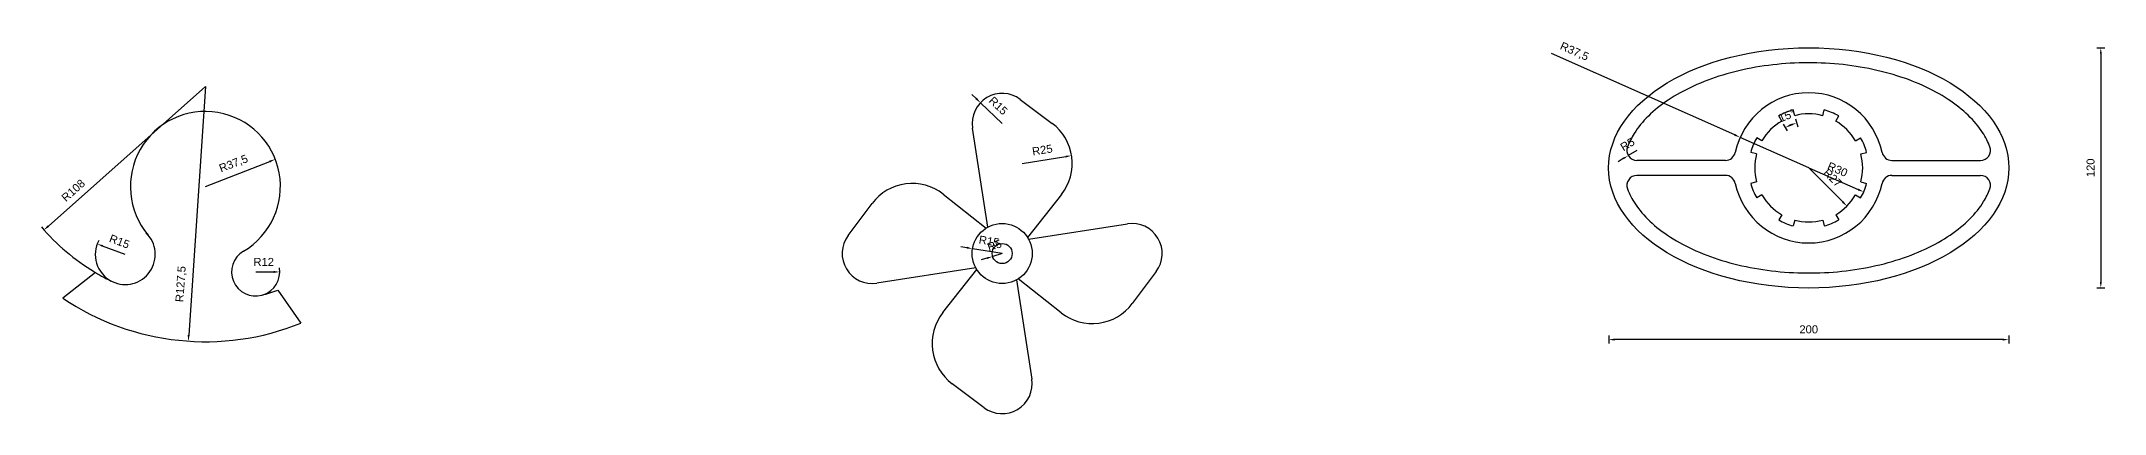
# Model space of a CAD drawing. Header units: millimetres. Extents: x 2100 to 32787, y 24082 to 35493.
# Drawn here: x 3918 to 4949, y 25054 to 25240 of the extents above; entities that cross this region are included whole.
import ezdxf

# ---------------------------------------------------------------- set-up
doc = ezdxf.new("R2010")
doc.units = ezdxf.units.MM
doc.linetypes.add('HIDDEN2', pattern=[4.7625, 3.175, -1.5875])
doc.layers.get('Defpoints').update_dxf_attribs({"color": 231, "linetype": 'HIDDEN2'})
doc.layers.add('ÖLÇÜ', color=181, linetype='Continuous')
doc.styles.get("Standard").update_dxf_attribs({"font": 'arial.ttf'})
doc.dimstyles.new('ISO-25', dxfattribs={"dimtxt": 4, "dimasz": 3, "dimexe": 2, "dimexo": 0.625, "dimgap": 3, "dimtad": 1, "dimtxsty": 'Standard', "dimcen": 2.5, "dimadec": 0, "dimazin": 0, "dimtfac": 1, "dimtix": 1, "dimtmove": 0, "dimatfit": 0, "dimfxl": 2, "dimfxlon": 1, "dimarcsym": 0})

# ---------------------------------------------------------------- blocks, each defined once
blk = doc.blocks.new('*D2403')
at = {"layer": 'Defpoints', "color": 0, "lineweight": 70, "ltscale": 3, "transparency": 16777216}
for p in [(4034.6, 25180.9), (3999.7, 25167.3)]:
    blk.add_point(p, dxfattribs=at)
at = {"layer": 'ÖLÇÜ', "color": 0, "lineweight": -2, "ltscale": 3, "transparency": 16777216}
blk.add_line((3999.7, 25167.3), (4031.8, 25179.8), dxfattribs=at)
at = {"layer": 'ÖLÇÜ', "color": 0, "lineweight": 70, "ltscale": 3, "transparency": 16777216}
blk.add_solid([(4031.6, 25180.2), (4032, 25179.3), (4034.6, 25180.9)], dxfattribs=at)
at = {"layer": 'ÖLÇÜ', "color": 0, "ltscale": 3, "transparency": 16777216, "insert": (4013.8, 25178.5), "char_height": 4, "attachment_point": 5, "rotation": 21.2642}
blk.add_mtext('R37,5', dxfattribs=at)
blk = doc.blocks.new('*D2404')
at = {"layer": 'Defpoints', "color": 0, "lineweight": 70, "ltscale": 3, "transparency": 16777216}
for p in [(4024.8, 25124.6), (4036.8, 25124.6)]:
    blk.add_point(p, dxfattribs=at)
at = {"layer": 'ÖLÇÜ', "color": 0, "lineweight": -2, "ltscale": 3, "transparency": 16777216}
blk.add_line((4024.8, 25124.6), (4033.8, 25124.6), dxfattribs=at)
blk.add_arc((4024.8, 25124.6), 12, 288.1479, 9.5493, dxfattribs=at)
at = {"layer": 'ÖLÇÜ', "color": 0, "lineweight": 70, "ltscale": 3, "transparency": 16777216}
blk.add_solid([(4033.8, 25125.1), (4033.8, 25124.1), (4036.8, 25124.6)], dxfattribs=at)
at = {"layer": 'ÖLÇÜ', "color": 0, "ltscale": 3, "transparency": 16777216, "insert": (4028.8, 25129.6), "char_height": 4, "attachment_point": 5}
blk.add_mtext('R12', dxfattribs=at)
blk = doc.blocks.new('*D2405')
at = {"layer": 'Defpoints', "color": 0, "lineweight": 70, "ltscale": 3, "transparency": 16777216}
for p in [(3945.5, 25138.6), (3959.6, 25133.3)]:
    blk.add_point(p, dxfattribs=at)
at = {"layer": 'ÖLÇÜ', "color": 0, "lineweight": -2, "ltscale": 3, "transparency": 16777216}
blk.add_line((3959.6, 25133.3), (3948.3, 25137.5), dxfattribs=at)
blk.add_arc((3959.6, 25133.3), 15, 151.8818, 242.0942, dxfattribs=at)
at = {"layer": 'ÖLÇÜ', "color": 0, "lineweight": 70, "ltscale": 3, "transparency": 16777216}
blk.add_solid([(3948.5, 25138), (3948.2, 25137.1), (3945.5, 25138.6)], dxfattribs=at)
at = {"layer": 'ÖLÇÜ', "color": 0, "ltscale": 3, "transparency": 16777216, "insert": (3956.7, 25139.8), "char_height": 4, "attachment_point": 5, "rotation": 339.5212}
blk.add_mtext('R15', dxfattribs=at)
blk = doc.blocks.new('*D2406')
at = {"layer": 'Defpoints', "color": 0, "lineweight": 70, "ltscale": 3, "transparency": 16777216}
for p in [(3999.7, 25217.3), (3991.1, 25090)]:
    blk.add_point(p, dxfattribs=at)
at = {"layer": 'ÖLÇÜ', "color": 0, "lineweight": -2, "ltscale": 3, "transparency": 16777216}
blk.add_line((3999.7, 25217.3), (3991.3, 25093), dxfattribs=at)
at = {"layer": 'ÖLÇÜ', "color": 0, "lineweight": 70, "ltscale": 3, "transparency": 16777216}
blk.add_solid([(3990.8, 25093.1), (3991.8, 25093), (3991.1, 25090)], dxfattribs=at)
at = {"layer": 'ÖLÇÜ', "color": 0, "ltscale": 3, "transparency": 16777216, "insert": (3987.6, 25118.5), "char_height": 4, "attachment_point": 5, "rotation": 86.1487}
blk.add_mtext('R127,5', dxfattribs=at)
blk = doc.blocks.new('*D2407')
at = {"layer": 'Defpoints', "color": 0, "lineweight": 70, "ltscale": 3, "transparency": 16777216}
for p in [(3999.7, 25217.3), (3918.9, 25145.5)]:
    blk.add_point(p, dxfattribs=at)
at = {"layer": 'ÖLÇÜ', "color": 0, "lineweight": -2, "ltscale": 3, "transparency": 16777216}
blk.add_line((3999.7, 25217.3), (3921.2, 25147.5), dxfattribs=at)
blk.add_arc((3999.7, 25217.3), 108, 220.5691, 239.0649, dxfattribs=at)
at = {"layer": 'ÖLÇÜ', "color": 0, "lineweight": 70, "ltscale": 3, "transparency": 16777216}
blk.add_solid([(3920.8, 25147.9), (3921.5, 25147.1), (3918.9, 25145.5)], dxfattribs=at)
at = {"layer": 'ÖLÇÜ', "color": 0, "ltscale": 3, "transparency": 16777216, "insert": (3933.6, 25165.3), "char_height": 4, "attachment_point": 5, "rotation": 41.6302}
blk.add_mtext('R108', dxfattribs=at)
blk = doc.blocks.new('*D2408')
at = {"layer": 'Defpoints', "color": 0, "lineweight": 70, "ltscale": 3, "transparency": 16777216}
for p in [(4387.1, 25209.1), (4397.9, 25198.8)]:
    blk.add_point(p, dxfattribs=at)
at = {"layer": 'ÖLÇÜ', "color": 0, "lineweight": -2, "ltscale": 3, "transparency": 16777216}
for p, q in [((4384.9, 25211.2), (4382.7, 25213.3)), ((4397.9, 25198.8), (4387.1, 25209.1))]:
    blk.add_line(p, q, dxfattribs=at)
at = {"layer": 'ÖLÇÜ', "color": 0, "lineweight": 70, "ltscale": 3, "transparency": 16777216}
blk.add_solid([(4385.3, 25211.6), (4384.6, 25210.8), (4387.1, 25209.1)], dxfattribs=at)
at = {"layer": 'ÖLÇÜ', "color": 0, "ltscale": 3, "transparency": 16777216, "insert": (4396, 25207.6), "char_height": 4, "attachment_point": 5, "rotation": 316.376}
blk.add_mtext('R15', dxfattribs=at)
blk = doc.blocks.new('*D2409')
at = {"layer": 'Defpoints', "color": 0, "lineweight": 70, "ltscale": 3, "transparency": 16777216}
for p in [(4407.9, 25178.8), (4432.6, 25182.7)]:
    blk.add_point(p, dxfattribs=at)
at = {"layer": 'ÖLÇÜ', "color": 0, "lineweight": -2, "ltscale": 3, "transparency": 16777216}
blk.add_line((4407.9, 25178.8), (4429.7, 25182.2), dxfattribs=at)
at = {"layer": 'ÖLÇÜ', "color": 0, "lineweight": 70, "ltscale": 3, "transparency": 16777216}
blk.add_solid([(4429.6, 25182.7), (4429.7, 25181.7), (4432.6, 25182.7)], dxfattribs=at)
at = {"layer": 'ÖLÇÜ', "color": 0, "ltscale": 3, "transparency": 16777216, "insert": (4418, 25185.5), "char_height": 4, "attachment_point": 5, "rotation": 9.0207}
blk.add_mtext('R25', dxfattribs=at)
blk = doc.blocks.new('*D2410')
at = {"layer": 'Defpoints', "color": 0, "lineweight": 70, "ltscale": 3, "transparency": 16777216}
for p in [(4383.1, 25136.2), (4397.9, 25133.8)]:
    blk.add_point(p, dxfattribs=at)
at = {"layer": 'ÖLÇÜ', "color": 0, "lineweight": -2, "ltscale": 3, "transparency": 16777216}
for p, q in [((4380.2, 25136.7), (4377.2, 25137.2)), ((4397.9, 25133.8), (4383.1, 25136.2))]:
    blk.add_line(p, q, dxfattribs=at)
at = {"layer": 'ÖLÇÜ', "color": 0, "lineweight": 70, "ltscale": 3, "transparency": 16777216}
blk.add_solid([(4380.3, 25137.2), (4380.1, 25136.2), (4383.1, 25136.2)], dxfattribs=at)
at = {"layer": 'ÖLÇÜ', "color": 0, "ltscale": 3, "transparency": 16777216, "insert": (4391.4, 25140), "char_height": 4, "attachment_point": 5, "rotation": 350.6498}
blk.add_mtext('R15', dxfattribs=at)
blk = doc.blocks.new('*D2411')
at = {"layer": 'Defpoints', "color": 0, "lineweight": 70, "ltscale": 3, "transparency": 16777216}
for p in [(4393.2, 25132.3), (4397.9, 25133.8)]:
    blk.add_point(p, dxfattribs=at)
at = {"layer": 'ÖLÇÜ', "color": 0, "lineweight": -2, "ltscale": 3, "transparency": 16777216}
for p, q in [((4390.3, 25131.4), (4387.4, 25130.6)), ((4397.9, 25133.8), (4393.2, 25132.3))]:
    blk.add_line(p, q, dxfattribs=at)
at = {"layer": 'ÖLÇÜ', "color": 0, "lineweight": 70, "ltscale": 3, "transparency": 16777216}
blk.add_solid([(4390.1, 25131.9), (4390.4, 25131), (4393.2, 25132.3)], dxfattribs=at)
at = {"layer": 'ÖLÇÜ', "color": 0, "ltscale": 3, "transparency": 16777216, "insert": (4394.1, 25137.9), "char_height": 4, "attachment_point": 5, "rotation": 17.1024}
blk.add_mtext('R5', dxfattribs=at)
blk = doc.blocks.new('*D2412')
at = {"layer": 'Defpoints', "color": 0, "lineweight": 70, "ltscale": 3, "transparency": 16777216}
for p in [(4766.8, 25191.8), (4801.1, 25176.6)]:
    blk.add_point(p, dxfattribs=at)
at = {"layer": 'ÖLÇÜ', "color": 0, "lineweight": -2, "ltscale": 3, "transparency": 16777216}
for p, q in [((4764.1, 25193), (4672.5, 25233.7)), ((4801.1, 25176.6), (4766.8, 25191.8))]:
    blk.add_line(p, q, dxfattribs=at)
at = {"layer": 'ÖLÇÜ', "color": 0, "lineweight": 70, "ltscale": 3, "transparency": 16777216}
blk.add_solid([(4764.3, 25193.5), (4763.9, 25192.6), (4766.8, 25191.8)], dxfattribs=at)
at = {"layer": 'ÖLÇÜ', "color": 0, "ltscale": 3, "transparency": 16777216, "insert": (4683.9, 25234.5), "char_height": 4, "attachment_point": 5, "rotation": 336.0426}
blk.add_mtext('R37,5', dxfattribs=at)
blk = doc.blocks.new('*D2413')
at = {"layer": 'Defpoints', "color": 0, "lineweight": 70, "ltscale": 3, "transparency": 16777216}
for p in [(4710.9, 25182.7), (4715.2, 25185.3)]:
    blk.add_point(p, dxfattribs=at)
at = {"layer": 'ÖLÇÜ', "color": 0, "lineweight": -2, "ltscale": 3, "transparency": 16777216}
for p, q in [((4708.4, 25181.2), (4705.8, 25179.6)), ((4715.2, 25185.3), (4710.9, 25182.7))]:
    blk.add_line(p, q, dxfattribs=at)
at = {"layer": 'ÖLÇÜ', "color": 0, "lineweight": 70, "ltscale": 3, "transparency": 16777216}
blk.add_solid([(4708.1, 25181.6), (4708.6, 25180.8), (4710.9, 25182.7)], dxfattribs=at)
at = {"layer": 'ÖLÇÜ', "color": 0, "ltscale": 3, "transparency": 16777216, "insert": (4710.5, 25188.3), "char_height": 4, "attachment_point": 5, "rotation": 31.1751}
blk.add_mtext('R5', dxfattribs=at)
blk = doc.blocks.new('*D2420')
at = {"layer": 'Defpoints', "color": 0, "lineweight": 70, "ltscale": 3, "transparency": 16777216}
for p in [(4801.1, 25176.6), (4820.2, 25157.5)]:
    blk.add_point(p, dxfattribs=at)
at = {"layer": 'ÖLÇÜ', "color": 0, "lineweight": -2, "ltscale": 3, "transparency": 16777216}
blk.add_line((4801.1, 25176.6), (4818.1, 25159.6), dxfattribs=at)
at = {"layer": 'ÖLÇÜ', "color": 0, "lineweight": 70, "ltscale": 3, "transparency": 16777216}
blk.add_solid([(4818.4, 25160), (4817.7, 25159.2), (4820.2, 25157.5)], dxfattribs=at)
at = {"layer": 'ÖLÇÜ', "color": 0, "ltscale": 3, "transparency": 16777216, "insert": (4813.1, 25171.6), "char_height": 4, "attachment_point": 5, "rotation": 315}
blk.add_mtext('R27', dxfattribs=at)
blk = doc.blocks.new('*D2421')
at = {"layer": 'Defpoints', "color": 0, "lineweight": 70, "ltscale": 3, "transparency": 16777216}
for p in [(4801.1, 25176.6), (4828.6, 25164.6)]:
    blk.add_point(p, dxfattribs=at)
at = {"layer": 'ÖLÇÜ', "color": 0, "lineweight": -2, "ltscale": 3, "transparency": 16777216}
blk.add_line((4801.1, 25176.6), (4825.8, 25165.8), dxfattribs=at)
at = {"layer": 'ÖLÇÜ', "color": 0, "lineweight": 70, "ltscale": 3, "transparency": 16777216}
blk.add_solid([(4826, 25166.2), (4825.6, 25165.3), (4828.6, 25164.6)], dxfattribs=at)
at = {"layer": 'ÖLÇÜ', "color": 0, "ltscale": 3, "transparency": 16777216, "insert": (4815.5, 25175.8), "char_height": 4, "attachment_point": 5, "rotation": 336.4332}
blk.add_mtext('R30', dxfattribs=at)
blk = doc.blocks.new('*D2464')
at = {"layer": 'Defpoints', "color": 0, "lineweight": 70, "ltscale": 3, "transparency": 16777216}
for p in [(4786.1, 25202.5), (4787.6, 25200), (4793.1, 25198.4), (4793.3, 25205.5), (4794.1, 25202.6)]:
    blk.add_point(p, dxfattribs=at)
at = {"layer": 'ÖLÇÜ', "color": 0, "lineweight": -2, "ltscale": 3, "transparency": 16777216}
for p, q in [((4788.4, 25198.4), (4790.4, 25195)), ((4794.5, 25201), (4795.6, 25197.1))]:
    blk.add_line(p, q, dxfattribs=at)
blk.add_arc((4801.1, 25176.6), 23.3, 112.3947, 112.6053, dxfattribs=at)
at = {"layer": 'ÖLÇÜ', "color": 0, "lineweight": 70, "ltscale": 3, "transparency": 16777216}
for points in [[(4792.4, 25197.6), (4791.9, 25198.5), (4789.4, 25196.7)], [(4792.1, 25198.5), (4792.4, 25197.6), (4795.1, 25199)]]:
    blk.add_solid(points, dxfattribs=at)
at = {"layer": 'ÖLÇÜ', "color": 0, "ltscale": 3, "transparency": 16777216, "insert": (4790.2, 25202.7), "char_height": 4, "attachment_point": 5, "rotation": 22.5}
blk.add_mtext('15°', dxfattribs=at)
blk = doc.blocks.new('*D2465')
at = {"layer": 'Defpoints', "color": 0, "lineweight": 70, "ltscale": 3, "transparency": 16777216}
for p in [(4801.1, 25236.6), (4801.1, 25116.6), (4947.1, 25116.6)]:
    blk.add_point(p, dxfattribs=at)
at = {"layer": 'ÖLÇÜ', "color": 0, "lineweight": -2, "ltscale": 3, "transparency": 16777216}
for p, q in [((4945.1, 25236.6), (4949.1, 25236.6)), ((4947.1, 25233.6), (4947.1, 25119.6)), ((4945.1, 25116.6), (4949.1, 25116.6))]:
    blk.add_line(p, q, dxfattribs=at)
at = {"layer": 'ÖLÇÜ', "color": 0, "lineweight": 70, "ltscale": 3, "transparency": 16777216}
for points in [[(4946.6, 25233.6), (4947.6, 25233.6), (4947.1, 25236.6)], [(4946.6, 25119.6), (4947.6, 25119.6), (4947.1, 25116.6)]]:
    blk.add_solid(points, dxfattribs=at)
at = {"layer": 'ÖLÇÜ', "color": 0, "ltscale": 3, "transparency": 16777216, "insert": (4942, 25176.6), "char_height": 4, "attachment_point": 5, "rotation": 90}
blk.add_mtext('120', dxfattribs=at)
blk = doc.blocks.new('*D2466')
at = {"layer": 'Defpoints', "color": 0, "lineweight": 70, "ltscale": 3, "transparency": 16777216}
for p in [(4701.1, 25176.6), (4901.1, 25176.6), (4701.1, 25090.8)]:
    blk.add_point(p, dxfattribs=at)
at = {"layer": 'ÖLÇÜ', "color": 0, "lineweight": -2, "ltscale": 3, "transparency": 16777216}
for p, q in [((4701.1, 25092.8), (4701.1, 25088.8)), ((4898.1, 25090.8), (4704.1, 25090.8)), ((4901.1, 25092.8), (4901.1, 25088.8))]:
    blk.add_line(p, q, dxfattribs=at)
at = {"layer": 'ÖLÇÜ', "color": 0, "lineweight": 70, "ltscale": 3, "transparency": 16777216}
for points in [[(4704.1, 25091.3), (4704.1, 25090.3), (4701.1, 25090.8)], [(4898.1, 25091.3), (4898.1, 25090.3), (4901.1, 25090.8)]]:
    blk.add_solid(points, dxfattribs=at)
at = {"layer": 'ÖLÇÜ', "color": 0, "ltscale": 3, "transparency": 16777216, "insert": (4801.1, 25095.9), "char_height": 4, "attachment_point": 5}
blk.add_mtext('200', dxfattribs=at)

msp = doc.modelspace()

# ---------------------------------------------------------------- linework, layer by layer
at = {"ltscale": 3}
for p, q in [((4406.938, 25210.792), (4422.938, 25198.792)), ((4787.58, 25199.952), (4786.08, 25202.55)), ((4794.092, 25202.649), (4793.316, 25205.547)), ((4808.068, 25202.649), (4808.845, 25205.547)), ((4814.58, 25199.952), (4816.08, 25202.55)), ((4390.822, 25146.997), (4383.116, 25196.484)), ((4777.697, 25190.069), (4775.099, 25191.569)), ((4824.463, 25190.069), (4827.061, 25191.569)), ((4759.491, 25180.319), (4715.211, 25180.319)), ((4775, 25183.557), (4772.102, 25184.334)), ((4827.16, 25183.557), (4830.058, 25184.334)), ((4842.67, 25180.319), (4886.949, 25180.319)), ((4900.885, 25180.319), (4901.08, 25180.319)), ((4759.491, 25172.819), (4715.211, 25172.819)), ((4775, 25169.581), (4772.102, 25168.805)), ((4827.16, 25169.581), (4830.058, 25168.805)), ((4842.67, 25172.819), (4886.949, 25172.819)), ((4900.885, 25172.819), (4901.08, 25172.819)), ((4320.938, 25142.792), (4332.938, 25158.792)), ((4368.412, 25163.427), (4389.925, 25146.473)), ((4427.573, 25163.318), (4410.619, 25141.805)), ((4777.697, 25163.069), (4775.099, 25161.569)), ((4824.463, 25163.069), (4827.061, 25161.569)), ((4411.142, 25140.908), (4460.63, 25148.614)), ((4787.58, 25153.187), (4786.08, 25150.588)), ((4794.092, 25150.489), (4793.316, 25147.591)), ((4808.068, 25150.489), (4808.845, 25147.591)), ((4814.58, 25153.187), (4816.08, 25150.588)), ((4384.733, 25126.676), (4335.246, 25118.971)), ((4368.303, 25104.267), (4385.257, 25125.78)), ((4405.054, 25120.588), (4412.759, 25071.1)), ((4427.463, 25104.157), (4405.95, 25121.111)), ((4474.938, 25124.792), (4462.938, 25108.792)), ((4388.938, 25056.792), (4372.938, 25068.792))]:
    msp.add_line(p, q, dxfattribs=at)
at = {"ltscale": 0.2}
for p, q in [((3944.67, 25124.295), (3928.356, 25111.549)), ((4035.882, 25115.51), (4047.417, 25099.036))]:
    msp.add_line(p, q, dxfattribs=at)
at = {"ltscale": 3}
for radius in [15, 5]:
    msp.add_circle((4397.938, 25133.792), radius, dxfattribs=at)
for centre, radius, start, end in [((4397.938, 25198.792), 15, 53.130102, 188.849883), ((4801.08, 25176.569), 37.5, 11.881156, 168.118844), ((4407.938, 25178.792), 25, 321.758358, 53.130102), ((4801.08, 25176.569), 27, 120, 150), ((4801.08, 25176.569), 30, 105, 120), ((4801.08, 25176.569), 27, 75, 105), ((4801.08, 25176.569), 30, 60, 75), ((4801.08, 25176.569), 27, 30, 60), ((4801.08, 25176.569), 30, 150, 165), ((4801.08, 25176.569), 30, 15, 30), ((4715.211, 25185.319), 5, 159.512795, 270), ((4759.491, 25185.319), 5, 270, 348.118844), ((4801.08, 25176.569), 27, 165, 195), ((4801.08, 25176.569), 27, 345, 15), ((4842.67, 25185.319), 5, 191.881156, 270), ((4886.949, 25185.319), 5, 270, 20.487975), ((4352.938, 25143.792), 25, 51.758358, 143.130102), ((4715.211, 25167.819), 5, 90, 200.488603), ((4759.491, 25167.819), 5, 11.881156, 90), ((4801.08, 25176.569), 37.5, 191.881156, 348.118844), ((4801.08, 25176.569), 30, 195, 210), ((4801.08, 25176.569), 30, 330, 345), ((4842.67, 25167.819), 5, 90, 168.118844), ((4886.949, 25167.819), 5, 339.513535, 90), ((4801.08, 25176.569), 27, 210, 240), ((4801.08, 25176.569), 27, 300, 330), ((4462.938, 25133.792), 15, 323.130102, 98.849883), ((4801.08, 25176.569), 30, 240, 255), ((4801.08, 25176.569), 27, 255, 285), ((4801.08, 25176.569), 30, 285, 300), ((4332.938, 25133.792), 15, 143.130102, 278.849883), ((4442.938, 25123.792), 25, 231.758358, 323.130102), ((4387.938, 25088.792), 25, 141.758358, 233.130102), ((4397.938, 25068.792), 15, 233.130102, 8.849883)]:
    msp.add_arc(centre, radius, start, end, dxfattribs=at)
at = {"ltscale": 0.2}
for centre, radius, start, end in [((3999.652, 25167.251), 37.5, 300.484359, 220.258567), ((3959.588, 25133.324), 15, 244.481501, 45.928214), ((4024.764, 25124.594), 12, 120.484359, 285.163726), ((3999.652, 25217.251), 108, 239.396493, 244.481501), ((3999.652, 25217.251), 127.5, 236.000412, 292.001124), ((3999.652, 25217.251), 108, 285.163726, 289.600682)]:
    msp.add_arc(centre, radius, start, end, dxfattribs=at)
at = {"ltscale": 3}
msp.add_ellipse((4801.08, 25176.569), major_axis=(-100, 0), ratio=0.6, start_param=3.14159265, end_param=9.42477796, dxfattribs=at)
for points, knots in [([(4891.633, 25187.069), (4890.74, 25189.459), (4889.532, 25191.851), (4886.099, 25197.152), (4883.7, 25200.048), (4877.924, 25205.626), (4874.548, 25208.307), (4866.92, 25213.307), (4862.67, 25215.626), (4853.453, 25219.781), (4848.485, 25221.617), (4838.02, 25224.72), (4832.522, 25225.987), (4821.204, 25227.893), (4815.383, 25228.533), (4803.636, 25229.158), (4797.71, 25229.143), (4785.973, 25228.458), (4780.162, 25227.789), (4768.874, 25225.825), (4763.396, 25224.53), (4752.98, 25221.375), (4748.041, 25219.515), (4738.89, 25215.316), (4734.677, 25212.978), (4727.129, 25207.945), (4723.796, 25205.251), (4718.109, 25199.653), (4715.757, 25196.751), (4712.492, 25191.579), (4711.37, 25189.323), (4710.528, 25187.069)], [3.36212066, 3.36212066, 3.36212066, 3.36212066, 3.51219366, 3.51219366, 3.69749417, 3.69749417, 3.88279468, 3.88279468, 4.06809518, 4.06809518, 4.25339569, 4.25339569, 4.43869619, 4.43869619, 4.6239967, 4.6239967, 4.8092972, 4.8092972, 4.99459771, 4.99459771, 5.17989822, 5.17989822, 5.36519872, 5.36519872, 5.55049923, 5.55049923, 5.73579973, 5.73579973, 5.92110024, 5.92110024, 6.06266115, 6.06266115, 6.06266115, 6.06266115]), ([(4710.528, 25166.069), (4711.471, 25163.544), (4712.767, 25161.016), (4716.372, 25155.586), (4718.816, 25152.697), (4724.682, 25147.138), (4728.101, 25144.471), (4735.808, 25139.504), (4740.095, 25137.206), (4749.378, 25133.095), (4754.374, 25131.283), (4764.887, 25128.232), (4770.404, 25126.993), (4781.752, 25125.144), (4787.583, 25124.534), (4799.339, 25123.97), (4805.265, 25124.015), (4816.991, 25124.76), (4822.791, 25125.459), (4834.048, 25127.48), (4839.505, 25128.801), (4849.872, 25132.008), (4854.781, 25133.893), (4863.866, 25138.135), (4868.041, 25140.493), (4875.508, 25145.558), (4878.798, 25148.265), (4884.395, 25153.882), (4886.701, 25156.789), (4889.802, 25161.831), (4890.841, 25163.951), (4891.633, 25166.069)], [6.50371675, 6.50371675, 6.50371675, 6.50371675, 6.66230226, 6.66230226, 6.84760277, 6.84760277, 7.03290327, 7.03290327, 7.21820378, 7.21820378, 7.40350428, 7.40350428, 7.58880479, 7.58880479, 7.7741053, 7.7741053, 7.9594058, 7.9594058, 8.14470631, 8.14470631, 8.33000681, 8.33000681, 8.51530732, 8.51530732, 8.70060782, 8.70060782, 8.88590833, 8.88590833, 9.07120883, 9.07120883, 9.20425756, 9.20425756, 9.20425756, 9.20425756])]:
    msp.add_open_spline(points, degree=3, knots=knots, dxfattribs=at)

# ---------------------------------------------------------------- dimensions: what is measured, and where the dimension line sits
at = {"layer": 'ÖLÇÜ', "ltscale": 3}
for center, mpoint, picture, middle in [((4801.08, 25176.569), (4766.811, 25191.796), '*D2412', (4681.728, 25229.602)), ((3999.652, 25217.251), (3918.928, 25145.505), '*D2407', (3936.934, 25161.508)), ((3999.652, 25217.251), (3991.088, 25090.039), '*D2406', (3992.982, 25118.162)), ((3959.588, 25133.324), (3945.536, 25138.572), '*D2405', (3954.904, 25135.073)), ((4024.764, 25124.594), (4036.764, 25124.594), '*D2404', (4028.764, 25124.594))]:
    dim = msp.add_radius_dim(center=center, mpoint=mpoint, dimstyle='ISO-25', dxfattribs=at)
    dim.commit()
    dim.dimension.update_dxf_attribs({"geometry": picture, "text_midpoint": middle, "dimtype": 164})
dim = msp.add_linear_dim(base=(4947.061, 25116.569), p1=(4801.08, 25236.569), p2=(4801.08, 25116.569), angle=90, dimstyle='ISO-25', dxfattribs=at)
dim.commit()
dim.dimension.update_dxf_attribs({"geometry": '*D2465', "text_midpoint": (4942.019, 25176.569)})
for center, mpoint, picture, middle in [((4397.938, 25198.792), (4387.08, 25209.141), '*D2408', (4395.988, 25207.617)), ((4407.938, 25178.792), (4432.629, 25182.712), '*D2409', (4418.011, 25185.497)), ((4715.211, 25185.319), (4710.933, 25182.731), '*D2413', (4710.466, 25188.332)), ((3999.652, 25167.251), (4034.599, 25180.851), '*D2403', (4013.768, 25178.543)), ((4801.08, 25176.569), (4828.578, 25164.575), '*D2421', (4815.471, 25175.795)), ((4801.08, 25176.569), (4820.172, 25157.477), '*D2420', (4813.107, 25171.625)), ((4397.938, 25133.792), (4383.137, 25136.229), '*D2410', (4391.357, 25139.986)), ((4397.938, 25133.792), (4393.159, 25132.322), '*D2411', (4394.068, 25137.868))]:
    dim = msp.add_radius_dim(center=center, mpoint=mpoint, dimstyle='ISO-25', dxfattribs=at)
    dim.commit()
    dim.dimension.update_dxf_attribs({"geometry": picture, "text_midpoint": middle})
dim = msp.add_angular_dim_2l(base=(4793.124, 25198.427), line1=((4794.092, 25202.649), (4793.316, 25205.547)), line2=((4787.58, 25199.952), (4786.08, 25202.55)), dimstyle='ISO-25', dxfattribs=at)
dim.commit()
dim.dimension.update_dxf_attribs({"geometry": '*D2464', "text_midpoint": (4790.249, 25202.718)})
dim = msp.add_linear_dim(base=(4701.08, 25090.812), p1=(4901.08, 25176.569), p2=(4701.08, 25176.569), dimstyle='ISO-25', dxfattribs=at)
dim.commit()
dim.dimension.update_dxf_attribs({"geometry": '*D2466', "text_midpoint": (4801.08, 25095.854)})

doc.saveas('drawing.dxf')
